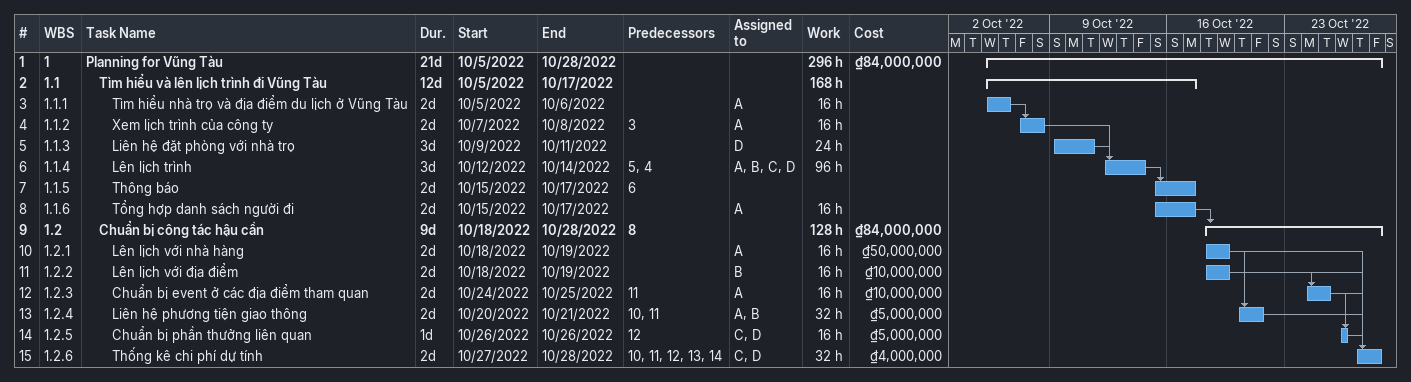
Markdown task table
| ID | WBS | Task | Duration | Start | Finish | Predecessors | Resources | Work (h) | Cost (₫) |
|---|---|---|---|---|---|---|---|---|---|
| 1 | 1 | **Planning for Vũng Tàu** | 21d | 2022-10-05 | 2022-10-28 |  |  | 296 | 84000000 |
| 2 | 1.1 | **Tìm hiểu và lên lịch trình đi Vũng Tàu** | 12d | 2022-10-05 | 2022-10-17 |  |  | 168 |  |
| 3 | 1.1.1 | Tìm hiểu nhà trọ và địa điểm du lịch ở Vũng Tàu | 2d | 2022-10-05 | 2022-10-06 |  | A | 16 |  |
| 4 | 1.1.2 | Xem lịch trình của công ty | 2d | 2022-10-07 | 2022-10-08 | 3 | A | 16 |  |
| 5 | 1.1.3 | Liên hệ đặt phòng với nhà trọ | 3d | 2022-10-09 | 2022-10-11 |  | D | 24 |  |
| 6 | 1.1.4 | Lên lịch trình | 3d | 2022-10-12 | 2022-10-14 | 5, 4 | A, B, C, D | 96 |  |
| 7 | 1.1.5 | Thông báo | 2d | 2022-10-15 | 2022-10-17 | 6 |  |  |  |
| 8 | 1.1.6 | Tổng hợp danh sách người đi | 2d | 2022-10-15 | 2022-10-17 |  | A | 16 |  |
| 9 | 1.2 | **Chuẩn bị công tác hậu cần** | 9d | 2022-10-18 | 2022-10-28 | 8 |  | 128 | 84000000 |
| 10 | 1.2.1 | Lên lịch với nhà hàng | 2d | 2022-10-18 | 2022-10-19 |  | A | 16 | 50000000 |
| 11 | 1.2.2 | Lên lịch với địa điểm | 2d | 2022-10-18 | 2022-10-19 |  | B | 16 | 10000000 |
| 12 | 1.2.3 | Chuẩn bị event ở các địa điểm tham quan | 2d | 2022-10-24 | 2022-10-25 | 11 | A | 16 | 10000000 |
| 13 | 1.2.4 | Liên hệ phương tiện giao thông | 2d | 2022-10-20 | 2022-10-21 | 10, 11 | A, B | 32 | 5000000 |
| 14 | 1.2.5 | Chuẩn bị phần thưởng liên quan | 1d | 2022-10-26 | 2022-10-26 | 12 | C, D | 16 | 5000000 |
| 15 | 1.2.6 | Thống kê chi phí dự tính | 2d | 2022-10-27 | 2022-10-28 | 10, 11, 12, 13, 14 | C, D | 32 | 4000000 |
